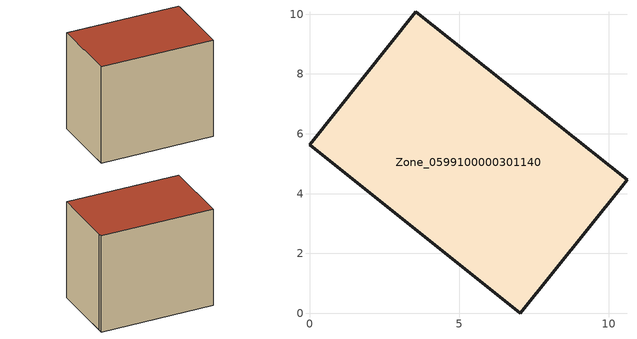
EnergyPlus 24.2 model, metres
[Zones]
Zone_0599100000301140
 floor ground (C_G): 7.05,0 0,5.63 3.56,10.08 10.62,4.46 10.44,4.23 z0.46
 wall outside (C_F): 0,5.63 7.05,0 10.44,4.23 10.62,4.46 3.56,10.08 0,5.63 z0.46:8.37
 roof outside (C_R): 3.56,10.08 0,5.63 7.05,0 10.44,4.23 10.62,4.46 z8.37
[BUILDING]
Pand.0599100000301140: North Axis=0; Terrain=City; Loads Convergence Tolerance Value=0.04; Temperature Convergence Tolerance Value=0.4; Solar Distribution=FullExterior; Maximum Number of Warmup Days=25; Minimum Number of Warmup Days=1
[Site:Location]
Rotterdam.The.Hague.AP_ZH_NLD Design_Conditions: Latitude=51.96; Longitude=4.45; Time Zone=1; Elevation=-4.5
[SITE:GROUNDTEMPERATURE:BUILDINGSURFACE]
18, 18, 18, 18, 18, 18, 18, 18, 18, 18, 18, 18
[MATERIAL] Thermal Absorptance=0.9; Solar Absorptance=0.7; Visible Absorptance=0.7
Name | Roughness | Thickness | Conductivity | Density | Specific Heat
G.TI.1975-1991 | MediumSmooth | 0.15 | 0.288461 | 540 | 1210
F.TI.1975-1991 | Rough | 0.3 | 0.230769 | 1920 | 840
R.TI.1975-1991 | MediumRough | 0.2 | 0.153846 | 1500 | 1000
[CONSTRUCTION]
C_G: G.TI.1975-1991
C_F: F.TI.1975-1991
C_R: R.TI.1975-1991
[ZONE]
Zone_0599100000301140: Type=1; Multiplier=1; Ceiling Height=Autocalculate; Volume=Autocalculate; Floor Area=autocalculate; Part of Total Floor Area=Yes
[ZONEINFILTRATION:DESIGNFLOWRATE]
Infil_Zone_0599100000301140: Zone or ZoneList or Space or SpaceList=Zone_0599100000301140; Schedule=AlwaysOn; Design Flow Rate Calculation Method=Flow/Area; Flow Rate per Floor Area=0.003; Constant Term Coefficient=1; Temperature Term Coefficient=0; Velocity Term Coefficient=0; Velocity Squared Term Coefficient=0
[HVACTEMPLATE:ZONE:IDEALLOADSAIRSYSTEM]
Zone_0599100000301140: Maximum Heating Supply Air Temperature=50; Minimum Cooling Supply Air Temperature=13; Maximum Heating Supply Air Humidity Ratio=0.0156; Minimum Cooling Supply Air Humidity Ratio=0.0077; Heating Limit=NoLimit; Cooling Limit=NoLimit; Dehumidification Control Type=ConstantSensibleHeatRatio; Cooling Sensible Heat Ratio=0.7; Dehumidification Setpoint=60; Humidification Control Type=None; Humidification Setpoint=30; Outdoor Air Method=None; Outdoor Air Flow Rate per Person=0.00944; Outdoor Air Flow Rate per Zone Floor Area=0; Outdoor Air Flow Rate per Zone=0; Demand Controlled Ventilation Type=None; Outdoor Air Economizer Type=NoEconomizer; Heat Recovery Type=None; Sensible Heat Recovery Effectiveness=0.7; Latent Heat Recovery Effectiveness=0.65
[ZONECONTROL:THERMOSTAT]
ThermostatControl_Zone_0599100000301140: Zone or ZoneList=Zone_0599100000301140; Control Type Schedule=DualSetpointControlType; Control 1=Thermostat_Zone_0599100000301140; Temperature Difference Between Cutout And Setpoint=0
[THERMOSTATSETPOINT:DUALSETPOINT]
Thermostat_Zone_0599100000301140: Heating Setpoint Temperature Schedule=HeatingSetpoint_Zone_0599100000301140; Cooling Setpoint Temperature Schedule=CoolingSetpoint_Zone_0599100000301140
[SCHEDULE:COMPACT]
HeatingSetpoint_Zone_0599100000301140: Through: 12/31, For: AllDays, Until: 24:00, 21
CoolingSetpoint_Zone_0599100000301140: Through: 12/31, For: AllDays, Until: 24:00, 24
DualSetpointControlType: Through: 12/31, For: AllDays, Until: 24:00, 4
AlwaysOn: Through: 12/31, For: AllDays, Until: 24:00, 1
